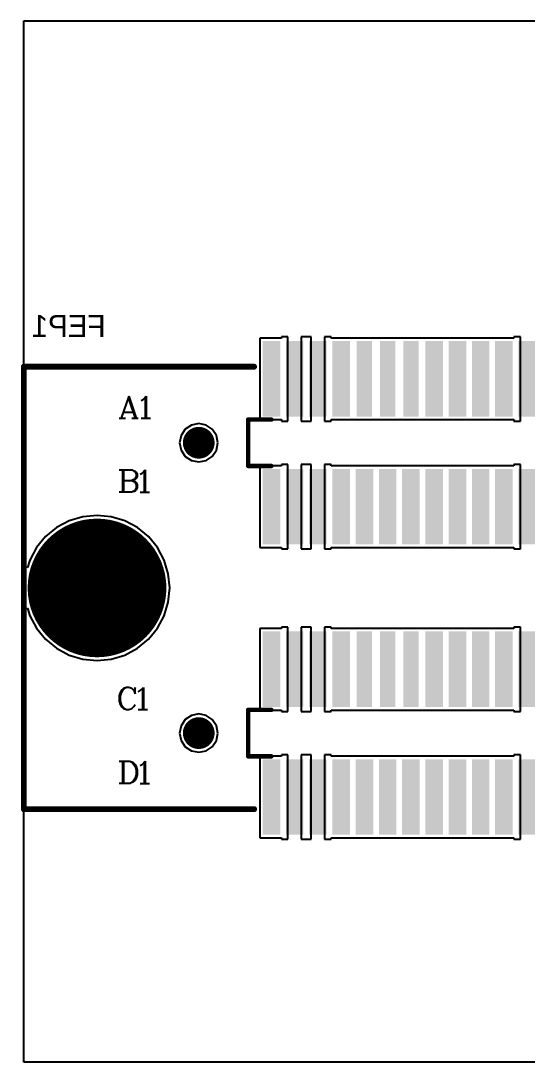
# Model space of a CAD drawing. Header units: millimetres. Extents: x 37.6 to 78.1, y 58 to 93.9.
# Drawn here: x 37.64 to 55.06, y 58.04 to 93.9 of the extents above; entities that cross this region are included whole.
import ezdxf

# ---------------------------------------------------------------- set-up
doc = ezdxf.new("R2010")
doc.units = ezdxf.units.MM
for name, color, linetype in [('BottomLayer', 5, 'Continuous'), ('BottomOverlay', 54, 'Continuous'), ('BottomPaste', 16, 'Continuous'), ('BottomSolder', 6, 'Continuous'), ('MultiLayer', 9, 'Continuous'), ('TopLayer', 1, 'Continuous'), ('TopSolder', 216, 'Continuous')]:
    doc.layers.add(name, color=color, linetype=linetype)

# ---------------------------------------------------------------- blocks, each defined once
blk = doc.blocks.new('FEPX2_CARD_1')
at = {"layer": 'BottomLayer'}
for points, const_width in [([(2.388, 18.009, 1), (4.673, 18.009, 1)], 2.285), ([(-1.692, 14.509, 1), (-1.247, 14.509, 1)], 0.445), ([(8.308, 14.509, 1), (8.753, 14.509, 1)], 0.445)]:
    blk.add_lwpolyline(points, format="xyb", close=True, dxfattribs=dict(at, const_width=const_width))
for points in [[(-4.869, 12.209), (-4.869, 11.809), (-2.469, 12.209), (-2.469, 11.809)], [(-0.469, 12.209), (-0.469, 11.809), (1.931, 12.209), (1.931, 11.809)], [(5.131, 12.209), (5.131, 11.809), (7.531, 12.209), (7.531, 11.809)], [(9.531, 12.209), (9.531, 11.809), (11.931, 12.209), (11.931, 11.809)], [(-2.469, 11.009), (-2.469, 11.409), (-4.869, 11.009), (-4.869, 11.409)], [(1.931, 11.009), (1.931, 11.409), (-0.469, 11.009), (-0.469, 11.409)], [(7.531, 11.009), (7.531, 11.409), (5.131, 11.009), (5.131, 11.409)], [(11.931, 11.009), (11.931, 11.409), (9.531, 11.009), (9.531, 11.409)], [(-2.469, 10.209), (-2.469, 10.609), (-4.869, 10.209), (-4.869, 10.609)], [(1.931, 10.209), (1.931, 10.609), (-0.469, 10.209), (-0.469, 10.609)], [(7.531, 10.209), (7.531, 10.609), (5.131, 10.209), (5.131, 10.609)], [(11.931, 10.209), (11.931, 10.609), (9.531, 10.209), (9.531, 10.609)], [(-2.469, 9.409), (-2.469, 9.809), (-4.869, 9.409), (-4.869, 9.809)], [(1.931, 9.409), (1.931, 9.809), (-0.469, 9.409), (-0.469, 9.809)], [(7.531, 9.409), (7.531, 9.809), (5.131, 9.409), (5.131, 9.809)], [(11.931, 9.409), (11.931, 9.809), (9.531, 9.409), (9.531, 9.809)], [(-2.469, 8.609), (-2.469, 9.009), (-4.869, 8.609), (-4.869, 9.009)], [(1.931, 8.643), (1.931, 8.974), (-0.469, 8.643), (-0.469, 8.974)], [(7.531, 8.609), (7.531, 9.009), (5.131, 8.609), (5.131, 9.009)], [(11.931, 8.643), (11.931, 8.974), (9.531, 8.643), (9.531, 8.974)], [(-2.469, 7.809), (-2.469, 8.209), (-4.869, 7.809), (-4.869, 8.209)], [(1.931, 7.843), (1.931, 8.174), (-0.469, 7.843), (-0.469, 8.174)], [(7.531, 7.809), (7.531, 8.209), (5.131, 7.809), (5.131, 8.209)], [(11.931, 7.843), (11.931, 8.174), (9.531, 7.843), (9.531, 8.174)], [(-2.469, 7.009), (-2.469, 7.409), (-4.869, 7.009), (-4.869, 7.409)], [(1.931, 7.043), (1.931, 7.374), (-0.469, 7.043), (-0.469, 7.374)], [(7.531, 7.009), (7.531, 7.409), (5.131, 7.009), (5.131, 7.409)], [(11.931, 7.043), (11.931, 7.374), (9.531, 7.043), (9.531, 7.374)], [(-2.469, 6.209), (-2.469, 6.609), (-4.869, 6.209), (-4.869, 6.609)], [(1.931, 6.209), (1.931, 6.609), (-0.469, 6.209), (-0.469, 6.609)], [(7.531, 6.209), (7.531, 6.609), (5.131, 6.209), (5.131, 6.609)], [(11.931, 6.209), (11.931, 6.609), (9.531, 6.209), (9.531, 6.609)], [(-2.469, 5.409), (-2.469, 5.809), (-4.869, 5.409), (-4.869, 5.809)], [(1.931, 5.409), (1.931, 5.809), (-0.469, 5.409), (-0.469, 5.809)], [(7.531, 5.409), (7.531, 5.809), (5.131, 5.409), (5.131, 5.809)], [(11.931, 5.409), (11.931, 5.809), (9.531, 5.409), (9.531, 5.809)], [(-2.469, 4.609), (-2.469, 5.009), (-4.869, 4.609), (-4.869, 5.009)], [(1.931, 4.609), (1.931, 5.009), (-0.469, 4.609), (-0.469, 5.009)], [(7.531, 4.609), (7.531, 5.009), (5.131, 4.609), (5.131, 5.009)], [(11.931, 4.609), (11.931, 5.009), (9.531, 4.609), (9.531, 5.009)], [(-2.469, 3.809), (-2.469, 4.209), (-4.869, 3.809), (-4.869, 4.209)], [(1.931, 3.809), (1.931, 4.209), (-0.469, 3.809), (-0.469, 4.209)], [(7.531, 3.809), (7.531, 4.209), (5.131, 3.809), (5.131, 4.209)], [(11.931, 3.809), (11.931, 4.209), (9.531, 3.809), (9.531, 4.209)], [(-2.469, 3.009), (-2.469, 3.409), (-4.869, 3.009), (-4.869, 3.409)], [(1.931, 3.009), (1.931, 3.409), (-0.469, 3.009), (-0.469, 3.409)], [(7.531, 3.009), (7.531, 3.409), (5.131, 3.009), (5.131, 3.409)], [(11.931, 3.009), (11.931, 3.409), (9.531, 3.009), (9.531, 3.409)]]:
    blk.add_solid(points, dxfattribs=at)
at = {"layer": 'BottomOverlay'}
for p, q in [((-3.2, 16.884), (-3.2, 17.247)), ((-2.439, 17.247), (-2.439, 16.884)), ((-0.37, 17.247), (-0.479, 17.21)), ((-0.189, 17.247), (-0.37, 17.247)), ((-0.08, 17.21), (-0.189, 17.247)), ((6.833, 16.811), (6.833, 17.247)), ((7.594, 17.247), (7.594, 16.811)), ((9.373, 17.247), (9.373, 17.029)), ((-2.439, 17.138), (-3.2, 17.138)), ((-2.439, 17.101), (-3.2, 17.101)), ((-3.164, 16.775), (-3.2, 16.884)), ((-3.164, 16.811), (-3.2, 16.884)), ((-2.439, 16.884), (-2.475, 16.775)), ((-2.439, 16.884), (-2.475, 16.811)), ((-0.624, 17.101), (-0.66, 16.993)), ((-0.624, 17.065), (-0.66, 16.993)), ((-0.66, 16.993), (-0.66, 16.92)), ((-0.66, 16.92), (-0.624, 16.811)), ((-0.552, 17.174), (-0.624, 17.101)), ((-0.552, 17.138), (-0.624, 17.065)), ((-0.479, 17.21), (-0.552, 17.174)), ((-0.479, 17.174), (-0.552, 17.138)), ((-0.37, 17.21), (-0.479, 17.174)), ((-0.189, 17.21), (-0.37, 17.21)), ((-0.08, 17.174), (-0.189, 17.21)), ((-0.007, 17.174), (-0.08, 17.21)), ((-0.007, 17.138), (-0.08, 17.174)), ((0.065, 17.101), (-0.007, 17.174)), ((0.065, 17.065), (-0.007, 17.138)), ((0.101, 16.993), (0.065, 17.101)), ((0.101, 16.993), (0.065, 17.065)), ((0.065, 16.811), (0.101, 16.92)), ((0.101, 16.92), (0.101, 16.993)), ((7.594, 17.138), (6.833, 17.138)), ((7.594, 17.101), (6.833, 17.101)), ((7.232, 17.101), (7.232, 16.811)), ((10.134, 16.92), (9.373, 17.174)), ((10.134, 16.92), (9.373, 16.666)), ((10.026, 16.92), (9.373, 16.702)), ((9.59, 17.101), (9.59, 16.775)), ((-3.2, 16.528), (-3.2, 16.202)), ((-3.092, 16.739), (-3.164, 16.811)), ((-3.092, 16.702), (-3.164, 16.775)), ((-3.019, 16.702), (-3.092, 16.739)), ((-3.019, 16.666), (-3.092, 16.702)), ((-2.91, 16.666), (-3.019, 16.702)), ((-2.91, 16.63), (-3.019, 16.666)), ((-2.729, 16.666), (-2.91, 16.666)), ((-2.729, 16.63), (-2.91, 16.63)), ((-2.62, 16.702), (-2.729, 16.666)), ((-2.62, 16.666), (-2.729, 16.63)), ((-2.547, 16.739), (-2.62, 16.702)), ((-2.547, 16.702), (-2.62, 16.666)), ((-2.584, 16.528), (-2.547, 16.456)), ((-2.475, 16.811), (-2.547, 16.739)), ((-2.475, 16.775), (-2.547, 16.702)), ((-0.66, 16.594), (-0.66, 16.267)), ((-0.624, 16.811), (-0.552, 16.739)), ((-0.552, 16.739), (-0.479, 16.702)), ((-0.007, 16.739), (-0.116, 16.702)), ((-0.116, 16.702), (0.101, 16.702)), ((-0.044, 16.594), (-0.007, 16.521)), ((-0.007, 16.739), (0.065, 16.811)), ((0.101, 16.702), (-0.007, 16.739)), ((-0.007, 16.521), (0.101, 16.412)), ((6.869, 16.702), (6.833, 16.811)), ((6.869, 16.739), (6.833, 16.811)), ((6.833, 16.528), (6.833, 16.202)), ((6.905, 16.702), (6.869, 16.739)), ((6.905, 16.666), (6.869, 16.702)), ((6.978, 16.666), (6.905, 16.702)), ((6.978, 16.63), (6.905, 16.666)), ((7.087, 16.666), (6.978, 16.666)), ((7.087, 16.63), (6.978, 16.63)), ((7.159, 16.702), (7.087, 16.666)), ((7.159, 16.666), (7.087, 16.63)), ((7.195, 16.739), (7.159, 16.702)), ((7.195, 16.702), (7.159, 16.666)), ((7.232, 16.811), (7.195, 16.702)), ((7.232, 16.811), (7.195, 16.739)), ((7.268, 16.702), (7.232, 16.811)), ((7.268, 16.739), (7.232, 16.811)), ((7.304, 16.702), (7.268, 16.739)), ((7.304, 16.666), (7.268, 16.702)), ((7.377, 16.666), (7.304, 16.702)), ((7.377, 16.63), (7.304, 16.666)), ((7.449, 16.666), (7.377, 16.666)), ((7.449, 16.63), (7.377, 16.63)), ((7.522, 16.702), (7.449, 16.666)), ((7.522, 16.666), (7.449, 16.63)), ((7.449, 16.528), (7.486, 16.456)), ((7.558, 16.739), (7.522, 16.702)), ((7.558, 16.702), (7.522, 16.666)), ((7.594, 16.811), (7.558, 16.702)), ((7.594, 16.811), (7.558, 16.739)), ((9.373, 16.811), (9.373, 16.594)), ((-2.475, 16.383), (-3.2, 16.383)), ((-2.439, 16.347), (-3.2, 16.347)), ((-2.547, 16.456), (-2.439, 16.347)), ((0.065, 16.448), (-0.66, 16.448)), ((0.101, 16.412), (-0.66, 16.412)), ((7.558, 16.383), (6.833, 16.383)), ((7.594, 16.347), (6.833, 16.347)), ((7.486, 16.456), (7.594, 16.347)), ((9.373, 16.496), (9.373, 16.169)), ((10.098, 16.351), (9.373, 16.351)), ((10.134, 16.314), (9.373, 16.314)), ((9.989, 16.496), (10.026, 16.423)), ((10.026, 16.423), (10.134, 16.314))]:
    blk.add_line(p, q, dxfattribs=at)
for points, const_width in [([(-4.089, 20.528), (-4.089, 12.604)], 0.203), ([(-4.089, 20.528), (11.151, 20.528)], 0.203), ([(11.151, 20.528), (11.151, 12.604)], 0.203), ([(-2.269, 12.809), (-0.669, 12.809)], 0.152), ([(-2.269, 12.809), (-2.269, 12.009)], 0.152), ([(-0.669, 12.809), (-0.669, 12.009)], 0.152), ([(7.731, 12.809), (7.731, 12.009)], 0.152), ([(7.731, 12.809), (9.331, 12.809)], 0.152), ([(9.331, 12.809), (9.331, 12.009)], 0.152)]:
    blk.add_lwpolyline(points, dxfattribs=dict(at, const_width=const_width))
for points, const_width in [([(-4.14, 20.528, 1), (-4.039, 20.528, 1)], 0.102), ([(-4.14, 20.528, 1), (-4.039, 20.528, 1)], 0.102), ([(11.1, 20.528, 1), (11.201, 20.528, 1)], 0.102), ([(11.1, 20.528, 1), (11.201, 20.528, 1)], 0.102), ([(-4.14, 12.604, 1), (-4.039, 12.604, 1)], 0.102), ([(-2.307, 12.809, 1), (-2.231, 12.809, 1)], 0.0762), ([(-2.307, 12.809, 1), (-2.231, 12.809, 1)], 0.0762), ([(-0.707, 12.809, 1), (-0.631, 12.809, 1)], 0.0762), ([(-0.707, 12.809, 1), (-0.631, 12.809, 1)], 0.0762), ([(7.693, 12.809, 1), (7.769, 12.809, 1)], 0.0762), ([(7.693, 12.809, 1), (7.769, 12.809, 1)], 0.0762), ([(9.293, 12.809, 1), (9.369, 12.809, 1)], 0.0762), ([(9.293, 12.809, 1), (9.369, 12.809, 1)], 0.0762), ([(11.1, 12.604, 1), (11.201, 12.604, 1)], 0.102), ([(-2.307, 12.009, 1), (-2.231, 12.009, 1)], 0.0762), ([(-0.707, 12.009, 1), (-0.631, 12.009, 1)], 0.0762), ([(7.693, 12.009, 1), (7.769, 12.009, 1)], 0.0762), ([(9.293, 12.009, 1), (9.369, 12.009, 1)], 0.0762)]:
    blk.add_lwpolyline(points, format="xyb", close=True, dxfattribs=dict(at, const_width=const_width))
at = {"layer": 'BottomPaste'}
for points in [[(-4.869, 12.209), (-4.869, 11.809), (-2.469, 12.209), (-2.469, 11.809)], [(-0.469, 12.209), (-0.469, 11.809), (1.931, 12.209), (1.931, 11.809)], [(5.131, 12.209), (5.131, 11.809), (7.531, 12.209), (7.531, 11.809)], [(9.531, 12.209), (9.531, 11.809), (11.931, 12.209), (11.931, 11.809)], [(-2.469, 11.009), (-2.469, 11.409), (-4.869, 11.009), (-4.869, 11.409)], [(1.931, 11.009), (1.931, 11.409), (-0.469, 11.009), (-0.469, 11.409)], [(7.531, 11.009), (7.531, 11.409), (5.131, 11.009), (5.131, 11.409)], [(11.931, 11.009), (11.931, 11.409), (9.531, 11.009), (9.531, 11.409)], [(-2.469, 10.209), (-2.469, 10.609), (-4.869, 10.209), (-4.869, 10.609)], [(1.931, 10.209), (1.931, 10.609), (-0.469, 10.209), (-0.469, 10.609)], [(7.531, 10.209), (7.531, 10.609), (5.131, 10.209), (5.131, 10.609)], [(11.931, 10.209), (11.931, 10.609), (9.531, 10.209), (9.531, 10.609)], [(-2.469, 9.409), (-2.469, 9.809), (-4.869, 9.409), (-4.869, 9.809)], [(1.931, 9.409), (1.931, 9.809), (-0.469, 9.409), (-0.469, 9.809)], [(7.531, 9.409), (7.531, 9.809), (5.131, 9.409), (5.131, 9.809)], [(11.931, 9.409), (11.931, 9.809), (9.531, 9.409), (9.531, 9.809)], [(-2.469, 8.609), (-2.469, 9.009), (-4.869, 8.609), (-4.869, 9.009)], [(1.931, 8.643), (1.931, 8.974), (-0.469, 8.643), (-0.469, 8.974)], [(7.531, 8.609), (7.531, 9.009), (5.131, 8.609), (5.131, 9.009)], [(11.931, 8.643), (11.931, 8.974), (9.531, 8.643), (9.531, 8.974)], [(-2.469, 7.809), (-2.469, 8.209), (-4.869, 7.809), (-4.869, 8.209)], [(1.931, 7.843), (1.931, 8.174), (-0.469, 7.843), (-0.469, 8.174)], [(7.531, 7.809), (7.531, 8.209), (5.131, 7.809), (5.131, 8.209)], [(11.931, 7.843), (11.931, 8.174), (9.531, 7.843), (9.531, 8.174)], [(-2.469, 7.009), (-2.469, 7.409), (-4.869, 7.009), (-4.869, 7.409)], [(1.931, 7.043), (1.931, 7.374), (-0.469, 7.043), (-0.469, 7.374)], [(7.531, 7.009), (7.531, 7.409), (5.131, 7.009), (5.131, 7.409)], [(11.931, 7.043), (11.931, 7.374), (9.531, 7.043), (9.531, 7.374)], [(-2.469, 6.209), (-2.469, 6.609), (-4.869, 6.209), (-4.869, 6.609)], [(1.931, 6.209), (1.931, 6.609), (-0.469, 6.209), (-0.469, 6.609)], [(7.531, 6.209), (7.531, 6.609), (5.131, 6.209), (5.131, 6.609)], [(11.931, 6.209), (11.931, 6.609), (9.531, 6.209), (9.531, 6.609)], [(-2.469, 5.409), (-2.469, 5.809), (-4.869, 5.409), (-4.869, 5.809)], [(1.931, 5.409), (1.931, 5.809), (-0.469, 5.409), (-0.469, 5.809)], [(7.531, 5.409), (7.531, 5.809), (5.131, 5.409), (5.131, 5.809)], [(11.931, 5.409), (11.931, 5.809), (9.531, 5.409), (9.531, 5.809)], [(-2.469, 4.609), (-2.469, 5.009), (-4.869, 4.609), (-4.869, 5.009)], [(1.931, 4.609), (1.931, 5.009), (-0.469, 4.609), (-0.469, 5.009)], [(7.531, 4.609), (7.531, 5.009), (5.131, 4.609), (5.131, 5.009)], [(11.931, 4.609), (11.931, 5.009), (9.531, 4.609), (9.531, 5.009)], [(-2.469, 3.809), (-2.469, 4.209), (-4.869, 3.809), (-4.869, 4.209)], [(1.931, 3.809), (1.931, 4.209), (-0.469, 3.809), (-0.469, 4.209)], [(7.531, 3.809), (7.531, 4.209), (5.131, 3.809), (5.131, 4.209)], [(11.931, 3.809), (11.931, 4.209), (9.531, 3.809), (9.531, 4.209)], [(-2.469, 3.009), (-2.469, 3.409), (-4.869, 3.009), (-4.869, 3.409)], [(1.931, 3.009), (1.931, 3.409), (-0.469, 3.009), (-0.469, 3.409)], [(7.531, 3.009), (7.531, 3.409), (5.131, 3.009), (5.131, 3.409)], [(11.931, 3.009), (11.931, 3.409), (9.531, 3.009), (9.531, 3.409)]]:
    blk.add_solid(points, dxfattribs=at)
at = {"layer": 'BottomSolder'}
for points, const_width in [([(2.337, 18.009, 1), (4.724, 18.009, 1)], 2.387), ([(-1.742, 14.509, 1), (-1.196, 14.509, 1)], 0.546), ([(8.258, 14.509, 1), (8.804, 14.509, 1)], 0.546)]:
    blk.add_lwpolyline(points, format="xyb", close=True, dxfattribs=dict(at, const_width=const_width))
for points in [[(-4.971, 12.31), (-4.971, 11.707), (-2.368, 12.31), (-2.368, 11.707)], [(-0.571, 12.31), (-0.571, 11.707), (2.032, 12.31), (2.032, 11.707)], [(5.029, 12.31), (5.029, 11.707), (7.632, 12.31), (7.632, 11.707)], [(9.429, 12.31), (9.429, 11.707), (12.032, 12.31), (12.032, 11.707)], [(-2.368, 10.907), (-2.368, 11.51), (-4.971, 10.907), (-4.971, 11.51)], [(2.032, 10.907), (2.032, 11.51), (-0.571, 10.907), (-0.571, 11.51)], [(7.632, 10.907), (7.632, 11.51), (5.029, 10.907), (5.029, 11.51)], [(12.032, 10.907), (12.032, 11.51), (9.429, 10.907), (9.429, 11.51)], [(-2.368, 10.107), (-2.368, 10.71), (-4.971, 10.107), (-4.971, 10.71)], [(2.032, 10.107), (2.032, 10.71), (-0.571, 10.107), (-0.571, 10.71)], [(7.632, 10.107), (7.632, 10.71), (5.029, 10.107), (5.029, 10.71)], [(12.032, 10.107), (12.032, 10.71), (9.429, 10.107), (9.429, 10.71)], [(-2.368, 9.307), (-2.368, 9.91), (-4.971, 9.307), (-4.971, 9.91)], [(2.032, 9.307), (2.032, 9.91), (-0.571, 9.307), (-0.571, 9.91)], [(7.632, 9.307), (7.632, 9.91), (5.029, 9.307), (5.029, 9.91)], [(12.032, 9.307), (12.032, 9.91), (9.429, 9.307), (9.429, 9.91)], [(-2.368, 8.507), (-2.368, 9.11), (-4.971, 8.507), (-4.971, 9.11)], [(2.032, 8.542), (2.032, 9.075), (-0.571, 8.542), (-0.571, 9.075)], [(7.632, 8.507), (7.632, 9.11), (5.029, 8.507), (5.029, 9.11)], [(12.032, 8.542), (12.032, 9.075), (9.429, 8.542), (9.429, 9.075)], [(-2.368, 7.707), (-2.368, 8.31), (-4.971, 7.707), (-4.971, 8.31)], [(2.032, 7.742), (2.032, 8.275), (-0.571, 7.742), (-0.571, 8.275)], [(7.632, 7.707), (7.632, 8.31), (5.029, 7.707), (5.029, 8.31)], [(12.032, 7.742), (12.032, 8.275), (9.429, 7.742), (9.429, 8.275)], [(-2.368, 6.907), (-2.368, 7.51), (-4.971, 6.907), (-4.971, 7.51)], [(2.032, 6.942), (2.032, 7.475), (-0.571, 6.942), (-0.571, 7.475)], [(7.632, 6.907), (7.632, 7.51), (5.029, 6.907), (5.029, 7.51)], [(12.032, 6.942), (12.032, 7.475), (9.429, 6.942), (9.429, 7.475)], [(-2.368, 6.107), (-2.368, 6.71), (-4.971, 6.107), (-4.971, 6.71)], [(2.032, 6.107), (2.032, 6.71), (-0.571, 6.107), (-0.571, 6.71)], [(7.632, 6.107), (7.632, 6.71), (5.029, 6.107), (5.029, 6.71)], [(12.032, 6.107), (12.032, 6.71), (9.429, 6.107), (9.429, 6.71)], [(-2.368, 5.307), (-2.368, 5.91), (-4.971, 5.307), (-4.971, 5.91)], [(2.032, 5.307), (2.032, 5.91), (-0.571, 5.307), (-0.571, 5.91)], [(7.632, 5.307), (7.632, 5.91), (5.029, 5.307), (5.029, 5.91)], [(12.032, 5.307), (12.032, 5.91), (9.429, 5.307), (9.429, 5.91)], [(-2.368, 4.507), (-2.368, 5.11), (-4.971, 4.507), (-4.971, 5.11)], [(2.032, 4.507), (2.032, 5.11), (-0.571, 4.507), (-0.571, 5.11)], [(7.632, 4.507), (7.632, 5.11), (5.029, 4.507), (5.029, 5.11)], [(12.032, 4.507), (12.032, 5.11), (9.429, 4.507), (9.429, 5.11)], [(-2.368, 3.707), (-2.368, 4.31), (-4.971, 3.707), (-4.971, 4.31)], [(2.032, 3.707), (2.032, 4.31), (-0.571, 3.707), (-0.571, 4.31)], [(7.632, 3.707), (7.632, 4.31), (5.029, 3.707), (5.029, 4.31)], [(12.032, 3.707), (12.032, 4.31), (9.429, 3.707), (9.429, 4.31)], [(-2.368, 2.907), (-2.368, 3.51), (-4.971, 2.907), (-4.971, 3.51)], [(2.032, 2.907), (2.032, 3.51), (-0.571, 2.907), (-0.571, 3.51)], [(7.632, 2.907), (7.632, 3.51), (5.029, 2.907), (5.029, 3.51)], [(12.032, 2.907), (12.032, 3.51), (9.429, 2.907), (9.429, 3.51)]]:
    blk.add_solid(points, dxfattribs=at)
at = {"layer": 'MultiLayer'}
for points, const_width in [([(2.388, 18.009, 1), (4.673, 18.009, 1)], 2.285), ([(-1.692, 14.509, 1), (-1.247, 14.509, 1)], 0.445), ([(8.308, 14.509, 1), (8.753, 14.509, 1)], 0.445)]:
    blk.add_lwpolyline(points, format="xyb", close=True, dxfattribs=dict(at, const_width=const_width))
at = {"layer": 'TopLayer'}
for points, const_width in [([(2.388, 18.009, 1), (4.673, 18.009, 1)], 2.285), ([(-1.692, 14.509, 1), (-1.247, 14.509, 1)], 0.445), ([(8.308, 14.509, 1), (8.753, 14.509, 1)], 0.445)]:
    blk.add_lwpolyline(points, format="xyb", close=True, dxfattribs=dict(at, const_width=const_width))
at = {"layer": 'TopSolder'}
for points, const_width in [([(2.337, 18.009, 1), (4.724, 18.009, 1)], 2.387), ([(-1.742, 14.509, 1), (-1.196, 14.509, 1)], 0.546), ([(8.258, 14.509, 1), (8.804, 14.509, 1)], 0.546)]:
    blk.add_lwpolyline(points, format="xyb", close=True, dxfattribs=dict(at, const_width=const_width))

msp = doc.modelspace()

# ---------------------------------------------------------------- linework, layer by layer
at = {"layer": 'BottomLayer'}
for p, q in [((37.744, 75.091), (37.744, 93.904)), ((37.744, 93.904), (77.953, 93.904)), ((46.605, 82.974), (45.856, 82.974)), ((45.856, 82.974), (45.856, 80.168)), ((46.83, 83.025), (46.605, 83.025)), ((46.605, 83.025), (46.605, 82.974)), ((46.83, 81.571), (46.83, 83.025)), ((47.63, 83.025), (47.288, 83.025)), ((47.288, 83.025), (47.288, 81.571)), ((47.63, 81.571), (47.63, 83.025)), ((48.313, 83.025), (48.088, 83.025)), ((48.088, 83.025), (48.088, 81.571)), ((48.313, 82.974), (48.313, 83.025)), ((48.964, 82.974), (48.313, 82.974)), ((49.091, 82.974), (48.964, 82.974)), ((49.189, 82.974), (49.091, 82.974)), ((49.764, 82.974), (49.189, 82.974)), ((49.859, 82.974), (49.764, 82.974)), ((50.564, 82.974), (49.859, 82.974)), ((50.659, 82.974), (50.564, 82.974)), ((51.329, 82.974), (50.659, 82.974)), ((51.456, 82.974), (51.329, 82.974)), ((51.554, 82.974), (51.456, 82.974)), ((54.605, 82.974), (51.554, 82.974)), ((54.83, 83.025), (54.605, 83.025)), ((54.605, 83.025), (54.605, 82.974)), ((54.83, 81.571), (54.83, 83.025)), ((46.83, 80.117), (46.83, 81.571)), ((47.288, 81.571), (47.288, 80.117)), ((47.63, 80.117), (47.63, 81.571)), ((48.088, 81.571), (48.088, 80.117)), ((54.83, 80.117), (54.83, 81.571)), ((43.506, 79.981), (43.292, 79.838)), ((43.759, 80.032), (43.506, 79.981)), ((44.012, 79.981), (43.759, 80.032)), ((44.226, 79.838), (44.012, 79.981)), ((45.856, 80.168), (46.605, 80.168)), ((46.605, 80.168), (46.605, 80.117)), ((46.605, 80.117), (46.83, 80.117)), ((47.288, 80.117), (47.63, 80.117)), ((48.088, 80.117), (48.313, 80.117)), ((48.313, 80.117), (48.313, 80.168)), ((48.313, 80.168), (48.964, 80.168)), ((48.964, 80.168), (49.062, 80.168)), ((49.062, 80.168), (49.189, 80.168)), ((49.189, 80.168), (49.859, 80.168)), ((49.859, 80.168), (49.954, 80.168)), ((49.954, 80.168), (50.659, 80.168)), ((50.659, 80.168), (50.754, 80.168)), ((50.754, 80.168), (51.329, 80.168)), ((51.329, 80.168), (51.427, 80.168)), ((51.427, 80.168), (51.554, 80.168)), ((51.554, 80.168), (54.605, 80.168)), ((54.605, 80.168), (54.605, 80.117)), ((54.605, 80.117), (54.83, 80.117)), ((43.149, 79.624), (43.099, 79.371)), ((43.292, 79.838), (43.149, 79.624)), ((44.369, 79.624), (44.226, 79.838)), ((44.419, 79.371), (44.369, 79.624)), ((43.099, 79.371), (43.149, 79.118)), ((44.369, 79.118), (44.419, 79.371)), ((43.149, 79.118), (43.292, 78.904)), ((43.292, 78.904), (43.506, 78.761)), ((44.012, 78.761), (44.226, 78.904)), ((44.226, 78.904), (44.369, 79.118)), ((43.506, 78.761), (43.759, 78.711)), ((43.759, 78.711), (44.012, 78.761)), ((46.605, 78.574), (45.856, 78.574)), ((45.856, 78.574), (45.856, 75.768)), ((46.83, 78.625), (46.605, 78.625)), ((46.605, 78.625), (46.605, 78.574)), ((46.83, 77.171), (46.83, 78.625)), ((47.63, 78.625), (47.288, 78.625)), ((47.288, 78.625), (47.288, 77.171)), ((47.63, 77.171), (47.63, 78.625)), ((48.313, 78.625), (48.088, 78.625)), ((48.088, 78.625), (48.088, 77.171)), ((48.313, 78.574), (48.313, 78.625)), ((54.605, 78.574), (48.313, 78.574)), ((54.83, 78.625), (54.605, 78.625)), ((54.605, 78.625), (54.605, 78.574)), ((54.83, 77.171), (54.83, 78.625)), ((46.83, 75.717), (46.83, 77.171)), ((47.288, 77.171), (47.288, 75.717)), ((47.63, 75.717), (47.63, 77.171)), ((48.088, 77.171), (48.088, 75.717)), ((54.83, 75.717), (54.83, 77.171)), ((39.771, 76.823), (39.302, 76.681)), ((40.259, 76.871), (39.771, 76.823)), ((40.747, 76.823), (40.259, 76.871)), ((41.216, 76.681), (40.747, 76.823)), ((38.87, 76.45), (38.491, 76.139)), ((39.302, 76.681), (38.87, 76.45)), ((41.648, 76.45), (41.216, 76.681)), ((42.027, 76.139), (41.648, 76.45)), ((38.491, 76.139), (38.18, 75.76)), ((42.338, 75.76), (42.027, 76.139)), ((38.18, 75.76), (37.949, 75.328)), ((42.569, 75.328), (42.338, 75.76)), ((45.856, 75.768), (46.605, 75.768)), ((46.605, 75.768), (46.605, 75.717)), ((46.605, 75.717), (46.83, 75.717)), ((47.288, 75.717), (47.63, 75.717)), ((48.088, 75.717), (48.313, 75.717)), ((48.313, 75.717), (48.313, 75.768)), ((48.313, 75.768), (54.605, 75.768)), ((54.605, 75.768), (54.605, 75.717)), ((54.605, 75.717), (54.83, 75.717)), ((37.949, 75.328), (37.871, 75.072)), ((42.711, 74.859), (42.569, 75.328)), ((37.871, 75.072), (37.744, 75.091)), ((42.759, 74.371), (42.711, 74.859)), ((42.711, 73.883), (42.759, 74.371)), ((42.569, 73.414), (42.711, 73.883)), ((37.744, 73.652), (37.871, 73.67)), ((37.744, 58.09), (37.744, 73.652)), ((37.871, 73.67), (37.949, 73.414)), ((37.949, 73.414), (38.18, 72.982)), ((42.338, 72.982), (42.569, 73.414)), ((38.18, 72.982), (38.491, 72.603)), ((42.027, 72.603), (42.338, 72.982)), ((46.605, 72.974), (45.856, 72.974)), ((45.856, 72.974), (45.856, 70.168)), ((46.83, 73.025), (46.605, 73.025)), ((46.605, 73.025), (46.605, 72.974)), ((46.83, 71.571), (46.83, 73.025)), ((47.63, 73.025), (47.288, 73.025)), ((47.288, 73.025), (47.288, 71.571)), ((47.63, 71.571), (47.63, 73.025)), ((48.313, 73.025), (48.088, 73.025)), ((48.088, 73.025), (48.088, 71.571)), ((48.313, 72.974), (48.313, 73.025)), ((48.964, 72.974), (48.313, 72.974)), ((49.091, 72.974), (48.964, 72.974)), ((49.189, 72.974), (49.091, 72.974)), ((49.764, 72.974), (49.189, 72.974)), ((49.859, 72.974), (49.764, 72.974)), ((50.564, 72.974), (49.859, 72.974)), ((50.659, 72.974), (50.564, 72.974)), ((51.329, 72.974), (50.659, 72.974)), ((51.456, 72.974), (51.329, 72.974)), ((51.554, 72.974), (51.456, 72.974)), ((54.605, 72.974), (51.554, 72.974)), ((54.83, 73.025), (54.605, 73.025)), ((54.605, 73.025), (54.605, 72.974)), ((54.83, 71.571), (54.83, 73.025)), ((38.491, 72.603), (38.87, 72.292)), ((41.648, 72.292), (42.027, 72.603)), ((38.87, 72.292), (39.302, 72.061)), ((41.216, 72.061), (41.648, 72.292)), ((39.302, 72.061), (39.771, 71.919)), ((39.771, 71.919), (40.259, 71.871)), ((40.259, 71.871), (40.747, 71.919)), ((40.747, 71.919), (41.216, 72.061)), ((46.83, 70.117), (46.83, 71.571)), ((47.288, 71.571), (47.288, 70.117)), ((47.63, 70.117), (47.63, 71.571)), ((48.088, 71.571), (48.088, 70.117)), ((54.83, 70.117), (54.83, 71.571)), ((43.506, 69.981), (43.292, 69.838)), ((43.759, 70.032), (43.506, 69.981)), ((44.012, 69.981), (43.759, 70.032)), ((44.226, 69.838), (44.012, 69.981)), ((45.856, 70.168), (46.605, 70.168)), ((46.605, 70.168), (46.605, 70.117)), ((46.605, 70.117), (46.83, 70.117)), ((47.288, 70.117), (47.63, 70.117)), ((48.088, 70.117), (48.313, 70.117)), ((48.313, 70.117), (48.313, 70.168)), ((48.313, 70.168), (48.964, 70.168)), ((48.964, 70.168), (49.062, 70.168)), ((49.062, 70.168), (49.189, 70.168)), ((49.189, 70.168), (49.859, 70.168)), ((49.859, 70.168), (49.954, 70.168)), ((49.954, 70.168), (50.659, 70.168)), ((50.659, 70.168), (50.754, 70.168)), ((50.754, 70.168), (51.329, 70.168)), ((51.329, 70.168), (51.427, 70.168)), ((51.427, 70.168), (51.554, 70.168)), ((51.554, 70.168), (54.605, 70.168)), ((54.605, 70.168), (54.605, 70.117)), ((54.605, 70.117), (54.83, 70.117)), ((43.149, 69.624), (43.099, 69.371)), ((43.292, 69.838), (43.149, 69.624)), ((44.369, 69.624), (44.226, 69.838)), ((44.419, 69.371), (44.369, 69.624)), ((43.099, 69.371), (43.149, 69.118)), ((44.369, 69.118), (44.419, 69.371)), ((43.149, 69.118), (43.292, 68.904)), ((43.292, 68.904), (43.506, 68.761)), ((44.012, 68.761), (44.226, 68.904)), ((44.226, 68.904), (44.369, 69.118)), ((43.506, 68.761), (43.759, 68.711)), ((43.759, 68.711), (44.012, 68.761)), ((46.605, 68.574), (45.856, 68.574)), ((45.856, 68.574), (45.856, 65.768)), ((46.83, 68.625), (46.605, 68.625)), ((46.605, 68.625), (46.605, 68.574)), ((46.83, 67.171), (46.83, 68.625)), ((47.63, 68.625), (47.288, 68.625)), ((47.288, 68.625), (47.288, 67.171)), ((47.63, 67.171), (47.63, 68.625)), ((48.313, 68.625), (48.088, 68.625)), ((48.088, 68.625), (48.088, 67.171)), ((48.313, 68.574), (48.313, 68.625)), ((54.605, 68.574), (48.313, 68.574)), ((54.83, 68.625), (54.605, 68.625)), ((54.605, 68.625), (54.605, 68.574)), ((54.83, 67.171), (54.83, 68.625)), ((46.83, 65.717), (46.83, 67.171)), ((47.288, 67.171), (47.288, 65.717)), ((47.63, 65.717), (47.63, 67.171)), ((48.088, 67.171), (48.088, 65.717)), ((54.83, 65.717), (54.83, 67.171)), ((45.856, 65.768), (46.605, 65.768)), ((46.605, 65.768), (46.605, 65.717)), ((46.605, 65.717), (46.83, 65.717)), ((47.288, 65.717), (47.63, 65.717)), ((48.088, 65.717), (48.313, 65.717)), ((48.313, 65.717), (48.313, 65.768)), ((48.313, 65.768), (54.605, 65.768)), ((54.605, 65.768), (54.605, 65.717)), ((54.605, 65.717), (54.83, 65.717)), ((37.795, 58.039), (37.744, 58.09)), ((77.978, 58.039), (37.795, 58.039))]:
    msp.add_line(p, q, dxfattribs=at)
at = {"layer": 'TopLayer'}
for p, q in [((37.744, 75.091), (37.744, 93.904)), ((37.744, 93.904), (78.029, 93.904)), ((43.506, 79.981), (43.292, 79.838)), ((43.759, 80.032), (43.506, 79.981)), ((44.012, 79.981), (43.759, 80.032)), ((44.226, 79.838), (44.012, 79.981)), ((43.149, 79.624), (43.099, 79.371)), ((43.292, 79.838), (43.149, 79.624)), ((44.369, 79.624), (44.226, 79.838)), ((44.419, 79.371), (44.369, 79.624)), ((43.099, 79.371), (43.149, 79.118)), ((44.369, 79.118), (44.419, 79.371)), ((43.149, 79.118), (43.292, 78.904)), ((43.292, 78.904), (43.506, 78.761)), ((44.012, 78.761), (44.226, 78.904)), ((44.226, 78.904), (44.369, 79.118)), ((43.506, 78.761), (43.759, 78.711)), ((43.759, 78.711), (44.012, 78.761)), ((39.771, 76.823), (39.302, 76.681)), ((40.259, 76.871), (39.771, 76.823)), ((40.747, 76.823), (40.259, 76.871)), ((41.216, 76.681), (40.747, 76.823)), ((38.87, 76.45), (38.491, 76.139)), ((39.302, 76.681), (38.87, 76.45)), ((41.648, 76.45), (41.216, 76.681)), ((42.027, 76.139), (41.648, 76.45)), ((38.491, 76.139), (38.18, 75.76)), ((42.338, 75.76), (42.027, 76.139)), ((38.18, 75.76), (37.949, 75.328)), ((42.569, 75.328), (42.338, 75.76)), ((37.949, 75.328), (37.871, 75.072)), ((42.711, 74.859), (42.569, 75.328)), ((37.871, 75.072), (37.744, 75.091)), ((42.759, 74.371), (42.711, 74.859)), ((42.711, 73.883), (42.759, 74.371)), ((42.569, 73.414), (42.711, 73.883)), ((37.744, 73.652), (37.871, 73.67)), ((37.744, 58.039), (37.744, 73.652)), ((37.871, 73.67), (37.949, 73.414)), ((37.949, 73.414), (38.18, 72.982)), ((42.338, 72.982), (42.569, 73.414)), ((38.18, 72.982), (38.491, 72.603)), ((42.027, 72.603), (42.338, 72.982)), ((38.491, 72.603), (38.87, 72.292)), ((41.648, 72.292), (42.027, 72.603)), ((38.87, 72.292), (39.302, 72.061)), ((41.216, 72.061), (41.648, 72.292)), ((39.302, 72.061), (39.771, 71.919)), ((39.771, 71.919), (40.259, 71.871)), ((40.259, 71.871), (40.747, 71.919)), ((40.747, 71.919), (41.216, 72.061)), ((43.506, 69.981), (43.292, 69.838)), ((43.759, 70.032), (43.506, 69.981)), ((44.012, 69.981), (43.759, 70.032)), ((44.226, 69.838), (44.012, 69.981)), ((43.149, 69.624), (43.099, 69.371)), ((43.292, 69.838), (43.149, 69.624)), ((44.369, 69.624), (44.226, 69.838)), ((44.419, 69.371), (44.369, 69.624)), ((43.099, 69.371), (43.149, 69.118)), ((44.369, 69.118), (44.419, 69.371)), ((43.149, 69.118), (43.292, 68.904)), ((43.292, 68.904), (43.506, 68.761)), ((44.012, 68.761), (44.226, 68.904)), ((44.226, 68.904), (44.369, 69.118)), ((43.506, 68.761), (43.759, 68.711)), ((43.759, 68.711), (44.012, 68.761)), ((78.029, 58.039), (37.744, 58.039))]:
    msp.add_line(p, q, dxfattribs=at)

# ---------------------------------------------------------------- block references
at = {"rotation": 90}
msp.add_blockref('FEPX2_CARD_1', (58.268, 70.841), dxfattribs=at)

# ---------------------------------------------------------------- texts
at = {"layer": 'BottomOverlay', "text_generation_flag": 2}
msp.add_text('FEP1', height=0.762, dxfattribs=at).set_placement((40.556, 83.013))

doc.saveas('drawing.dxf')
